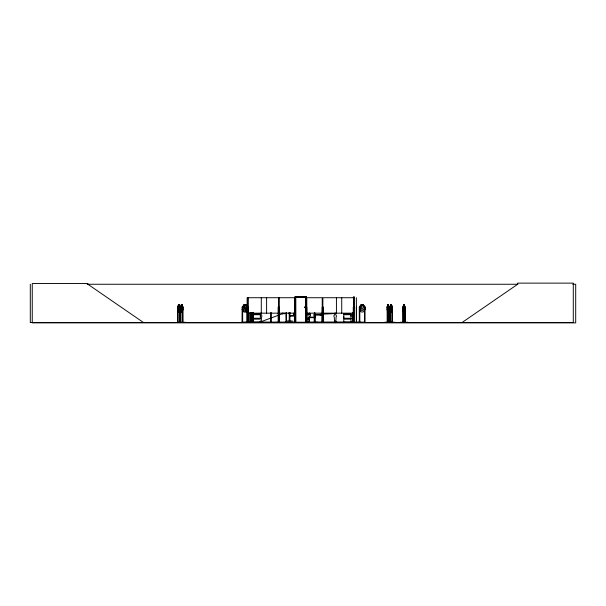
<?xml version="1.0" encoding="UTF-8"?>
<svg xmlns="http://www.w3.org/2000/svg" width="606" height="606" viewBox="0 0 606 606"><rect width="100%" height="100%" fill="white"/><g stroke="black" fill="none" stroke-linecap="round" stroke-linejoin="round"><path stroke-width="0.91" d="M260.36 316.483L260.36 314.703L253.141 314.703M343.776 318.256L343.776 314.703L351.003 314.703L350.995 318.256L343.776 318.256L343.784 316.483M350.995 316.483L350.995 314.703M244.241 322.536L261.58 322.377C260.944 323.301 261.724 321.294 261.428 322.24M244.248 322.256L261.58 322.24M349.783 322.536L359.358 322.225L343.784 322.294M353.571 322.536L353.465 321.983M356.464 322.536L356.366 297.72M353.783 307.257L353.268 307.106L353.207 322.543M353.828 307.136L353.783 307.575L353.783 307.03M354.502 307.59L354.586 307.128M388.893 306.977L389.294 307.106L389.302 322.543M387.81 311.976L387.181 309.507L387.098 307.083L387.59 306.916M392.029 306.977L392.059 322.536M404.853 322.543L404.853 306.916M390.166 322.543L390.075 307.083L390.605 306.916M178.005 306.977L177.944 322.543M180.891 306.977L180.83 322.543M261.254 321.96L261.519 316.999A1.288 1.288 0 0 0 261.254 314.976L260.936 313.022M364.554 307.075L364.448 322.543M387.764 307.106L387.976 305.015L388.408 307.106M178.77 305.015C177.694 310.098 180.118 310.083 179.028 305.015L178.717 305.015M181.656 305.015C180.58 310.098 183.004 310.083 181.914 305.015L181.603 305.015M253.111 322.415L253.035 312.552M335.497 313.022L335.822 314.976A1.288 1.288 0 0 1 336.088 316.999L335.822 321.96L334.535 321.96L334.27 316.999A1.288 1.288 0 0 1 334.535 314.976L334.853 313.022M384.545 322.256L395.074 322.256M404.376 304.697L403.619 304.697L403.263 307.106L403.732 310.393L404.202 310.393L404.664 308.939L404.316 304.697M387.423 322.536L387.582 310.734M400.346 322.256L407.891 322.256M178.52 304.697L178.141 308.939L178.649 310.393L179.156 310.393L179.656 308.939L179.278 304.697L178.467 304.697L177.679 309.53L178.512 311.976L179.293 311.976C179.414 310.939 181.194 307.325 179.581 307.106M270.821 322.468L270.859 312.681M279.154 322.468L279.192 297.72M388.408 308.181L388.188 309.128L387.764 308.181M389.097 322.543L389.067 307.083L388.476 304.629L387.749 304.629L387.12 307.106L387.81 304.629M390.847 304.629L390.097 307.106L390.787 304.629L391.567 304.629L392.256 307.106L392.218 322.543L392.173 321.983M390.787 311.976L391.567 311.976L392.256 309.507L391.506 304.629M391.567 311.976L392.279 309.53M403.664 304.629L402.892 309.53L403.604 311.976L404.384 311.976M402.975 322.543L402.952 307.083L403.672 304.697M404.316 311.916L405.096 309.53L404.323 311.976M252.407 314.431L252.922 312.764L252.46 314.431L251.672 314.431L251.195 312.794L251.732 314.431M180.603 322.543L180.573 307.083L181.399 304.629M179.232 311.976L180.065 309.53M180.649 322.543L180.626 307.083L181.414 304.697L181.027 308.939L181.542 310.393L182.042 310.393L182.542 308.939L182.171 304.697L181.353 304.697M182.126 311.976L182.929 309.507L182.951 307.083L182.126 304.629M361.244 304.697L360.29 307.106L360.29 308.939L361.57 310.393L362.835 310.393L364.085 308.939L364.085 307.106L363.145 304.697L361.244 304.697L359.343 307.106L359.888 307.075M242.044 322.506L242.142 307.083L244.074 304.629L246.036 304.629L247.968 307.083L248.104 322.468L248.127 297.72M247.687 322.468L247.771 297.72L294.637 297.72L294.713 322.506M314.256 322.506L314.302 314.506L314.946 314.506L314.946 322.543L314.832 315.309M242.142 309.53L244.074 311.976L246.036 311.976L247.968 309.53M387.514 322.506L387.454 321.983M259.769 322.543L260.163 322.536L259.648 322.24M335.618 322.528L336.141 321.703L335.997 322.24M308.674 317.226L310.507 315.779L310.507 313.817L309.242 312.901M462.03 322.543L517.66 284.259L517.66 283.131L573.284 283.131L573.284 322.543L30.3 322.543L30.3 284.259M336.125 322.453C333.626 323.066 334.542 322.036 334.36 322.24M322.74 322.506L322.9 297.72L353.79 297.72M260.535 321.915L282.684 313.658M289.221 320.998L289.304 312.984M242.718 307.075L242.203 307.106M321.566 314.203L334.535 313.582M87.173 284.259L517.948 284.259M572.859 284.259L575.7 284.259L575.7 322.869L32.254 322.869L32.254 283.532L87.885 283.532L87.885 284.259L143.508 322.543M295.857 297.379L305.538 297.379M353.215 297.402L353.79 297.402M294.433 298.281L295.508 298.273M294.433 298.417L295.493 298.425M294.569 298.637L295.516 298.637M294.561 301.849L295.501 301.849M294.516 302.091L295.463 302.091M294.516 302.311L295.463 302.311M294.561 302.561L295.501 302.561M179.293 304.629L178.452 304.629L177.709 307.106L177.831 322.543L177.687 321.983M181.338 304.629L182.179 304.629M403.604 304.629L404.384 304.629M246.006 304.697L244.104 304.697L243.15 307.106L243.15 308.939L244.423 310.393L245.695 310.393L246.945 308.939L246.945 307.106L246.006 304.697L247.899 307.106L247.816 322.543M388.461 304.697L387.764 304.697L387.439 307.106L387.87 310.393L388.719 308.939L388.401 304.697M391.317 305.015C389.597 309.03 392.309 311.037 391.256 305.015M404.141 305.015C402.414 309.03 405.126 311.037 404.081 305.015M294.561 306.106L295.501 306.106M294.516 306.356L295.463 306.356M294.516 306.575L295.463 306.575M294.561 306.825L295.501 306.825M179.815 306.886L179.74 322.543L179.709 321.983M387.279 306.886L387.204 322.543M403.088 306.886L403.195 322.543M404.808 306.886L405.255 307.106L405.255 322.543M182.891 307.083L182.467 307.106M389.128 307.083L388.416 304.629L388.416 311.976L389.128 309.53L388.476 311.976L387.749 311.976L387.181 309.507M402.952 307.083L403.361 307.106M404.323 304.629L405.096 307.083L405.096 309.53M177.967 307.106L177.528 307.106L177.528 322.543M180.861 307.106L180.414 307.106L180.383 322.543M278.662 307.106L278.139 307.106L278.199 322.543M279.192 307.106L279.457 322.543M294.637 307.106L294.372 322.543L294.342 321.983M306.78 307.106L307.075 322.543M322.225 307.106L321.938 322.543M322.9 307.106L323.422 307.106L323.483 322.543M356.358 307.106L356.328 322.543M364.486 307.106L365.032 307.106L365.032 322.543M391.991 307.106L392.438 307.106L392.446 322.543L392.014 321.983M182.868 309.507L182.179 311.976L181.338 311.976L180.656 309.507M390.075 309.53L390.847 311.976M402.892 309.53L403.664 311.976M295.516 310.151L294.569 310.151L295.493 310.249M294.554 310.393L295.508 310.423M294.554 310.552L295.493 310.552M294.569 310.78L295.516 310.78M247.771 313.166L294.637 313.166M306.78 313.166L322.225 313.166M322.9 313.166L353.79 313.166M289.304 313.628L289.948 313.628M289.304 313.787L289.948 313.787M253.141 313.991L260.368 313.991M294.44 313.991L295.501 313.991M307.333 313.991L309.143 313.991M343.776 313.991L351.003 313.991M253.088 314.241L260.413 314.241M294.387 314.241L295.463 314.241M307.363 314.241L309.196 314.241M343.731 314.241L351.056 314.241M251.687 314.37L252.452 314.37M253.088 314.461L260.413 314.461M294.387 314.461L295.463 314.461M307.363 314.461L309.196 314.461M343.731 314.461L351.056 314.461M294.44 314.703L295.501 314.703M307.333 314.703L309.143 314.703M315.453 314.665L320.279 314.665M315.453 314.991L320.279 314.991M314.302 315.143L314.946 315.143M314.302 315.309L314.946 315.309M289.448 315.537L290.009 315.537L290.009 316.18L289.448 316.18L289.448 312.832M289.448 315.597L294.63 315.597M289.448 316.059L294.63 316.12M308.765 317.158L314.802 317.097M314.241 317.218L314.802 317.218M308.765 317.68L314.802 317.68M314.241 317.741L314.802 317.741L314.802 312.59M253.141 318.256L260.368 318.256L260.368 314.703M294.44 318.256L295.501 318.256M307.333 318.256L309.143 318.256M253.088 318.498L260.413 318.498M294.387 318.498L295.463 318.498M307.363 318.498L309.196 318.498M343.731 318.498L351.056 318.498M253.088 318.718L260.413 318.718M294.387 318.718L295.463 318.718M307.363 318.718L309.196 318.718M343.731 318.718L351.056 318.718M253.141 318.968L260.368 318.968M294.44 318.968L295.501 318.968M307.333 318.968L309.143 318.968L309.143 322.392L294.433 322.4M286.729 320.968L292.516 321.021M177.482 321.983L177.975 321.983M179.535 321.983L179.997 322.543L179.974 307.106L179.232 304.629M180.368 321.983L180.861 321.983M182.421 321.983L182.891 322.543M242.142 321.983L242.786 321.983L242.786 322.543M246.99 321.983L248.354 321.983M295.061 322.066L249.642 322.066L249.642 322.543M307.363 322.066L353.851 321.983L353.949 322.506L353.972 296.554L353.919 322.498M359.305 321.983L359.949 321.983L359.949 322.543M364.448 321.983L365.176 322.506M387.173 321.983L387.62 321.983M390.12 321.983L390.575 322.543L390.446 307.106L390.794 304.697L391.552 304.697L391.84 308.939L391.385 310.393L390.915 310.393L390.446 308.939M402.937 321.983L403.407 321.983M404.831 321.983L405.3 321.983M185.466 322.256L174.945 322.543M242.786 322.142L255.777 322.536M260.194 322.134L261.019 322.134M322.263 322.233L322.225 297.72L306.78 297.72L306.765 322.543M334.762 322.134L335.588 322.134M359.949 322.142L364.448 322.142M294.448 322.294L301.659 322.294M301.924 322.294L309.136 322.294L309.136 318.968M334.209 322.24L336.141 322.24M278.821 322.506L278.722 321.983M248.271 322.536L248.233 321.983M304.977 307.098C303.454 307.022 305.651 308.272 304.818 307.03M293.812 314.279L295.008 315.234M294.97 315.279L293.743 314.309L293.743 313.007M286.38 322.506L286.305 312.681M363.145 304.697L365.047 307.106M359.282 309.53L361.214 311.976L363.176 311.976L365.107 309.53L365.107 307.083L363.176 304.629L361.214 304.629L359.282 307.083L359.305 322.543L343.776 322.4L343.784 318.968L351.003 318.968L351.003 322.392M242.203 309.507L244.104 311.916M182.111 304.697L182.868 307.106L182.883 322.543M180.596 309.507L181.399 311.976M244.074 304.629L246.036 311.976M387.317 306.916L387.408 322.543M182.694 322.536L182.595 321.983M405.088 321.983L405.141 322.543M405.035 307.083L405.043 322.543M403.361 310.734L403.384 322.543M403.217 321.983L403.248 322.543M390.355 307.106L390.378 322.543M390.302 321.983L390.279 322.543M389.332 322.543L388.885 321.983L388.908 322.543M388.931 307.106L388.931 322.543M387.749 304.629L387.749 311.976M364.57 321.983L364.57 322.543M359.797 306.901L359.828 322.543M359.426 321.983L359.426 322.543M353.662 297.72L353.669 322.543M353.404 321.983L353.434 322.543M353.131 321.983L353.131 322.543L353.071 312.681M352.874 312.681L352.866 322.543M352.775 312.681L352.783 322.543M352.578 312.681L352.586 322.543M352.518 321.983L352.518 322.543M341.731 297.72L341.731 313.166M336.428 297.72L336.428 313.166M335.474 322.24L335.474 321.112L334.883 321.112L334.883 322.24M323.362 321.983L323.362 322.543M322.96 321.983L322.96 322.543M321.566 314.105L321.566 315.552M320.279 314.105L320.279 315.552M314.4 312.59L314.423 322.543M308.924 314.158L308.924 315.423M306.363 322.543L306.363 296.554L295.039 296.554L295.039 322.543M306.212 322.543L306.212 296.698L295.183 296.698L295.183 322.543M305.538 322.543L305.598 297.311L295.796 297.311L295.857 322.543M294.607 321.983L294.607 322.543M290.236 312.855L290.236 313.741L288.804 313.741L288.804 312.855M289.85 312.832L289.948 321.029M289.426 313.787L289.426 321.029M286.274 321.983L286.274 322.543M286.04 312.681L286.07 322.543L286.009 321.983M283.972 312.938L283.972 314.022M282.684 312.938L282.684 314.022M279.487 321.983L279.48 322.543M279.222 321.983L279.222 322.543M278.662 297.72L278.699 322.543M278.078 321.983L278.078 322.543M271.155 321.983L271.155 322.543M271.124 312.681L271.094 322.543M270.89 321.983L270.89 322.543M266.602 297.72L266.602 313.166M261.292 297.72L261.292 313.166M260.906 322.24L260.906 321.112L260.315 321.112L260.315 322.24M252.846 312.552L252.922 322.543M252.8 321.983L252.823 322.543M252.657 312.552L252.634 322.543M251.119 312.552L251.142 322.543M250.952 321.983L250.952 322.543L250.922 312.552M250.732 312.552L250.732 322.543M249.089 322.543L249.089 321.983L248.771 322.543M249.036 312.681L249.028 322.543M248.831 312.681L248.824 322.543M248.354 322.543L248.293 307.106L247.036 307.106L247.043 322.543M247.536 307.106L247.536 322.543M247.407 321.983L247.415 322.543L247.339 297.72M247.24 297.72L247.248 322.543M247.013 321.983L246.983 322.543M242.658 306.901L242.665 322.543M242.264 321.983L242.264 322.543M182.701 306.901L182.732 322.543M182.467 309.825L182.444 322.543M179.581 310.734L179.558 322.543M354.101 307.113L354.101 307.666L354.109 307.113M244.726 305.015L244.112 308.181L244.726 309.128L245.362 309.128L246.006 307.106L245.362 305.015L244.726 305.015M361.873 305.015L361.252 308.181L361.873 309.128L362.502 309.128L363.145 307.106L362.502 305.015L361.873 305.015M315.453 314.385L314.022 314.385L314.022 315.271L315.453 315.271L315.453 314.385M317.521 322.309L311.734 322.543L317.521 322.309"/></g></svg>
